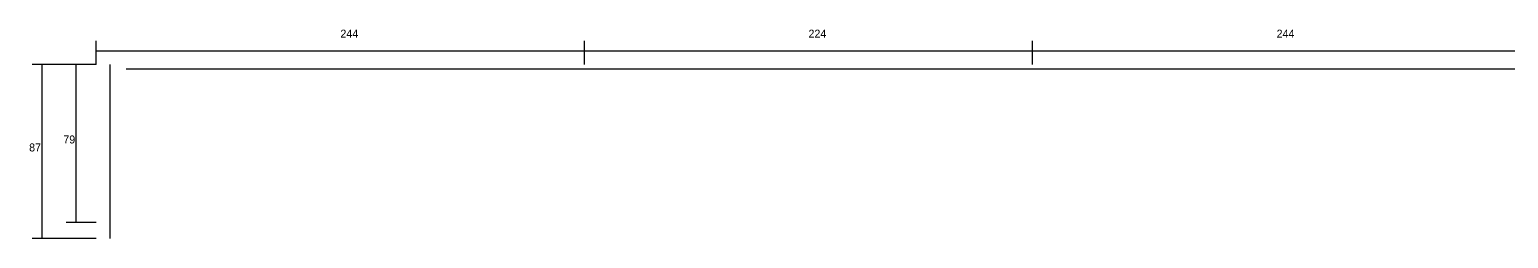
# Model space of a CAD drawing. Header units: metres. Extents: x -10353 to -7596, y 9675 to 10974.
# Drawn here: x -10353 to -9614, y 9719 to 9823 of the extents above; entities that cross this region are included whole.
import ezdxf

# ---------------------------------------------------------------- set-up
doc = ezdxf.new("R2010")
doc.units = ezdxf.units.M
doc.layers.add('COTA', color=241, linetype='Continuous')
doc.layers.add('SARR_2.2x7', color=40, linetype='Continuous')

msp = doc.modelspace()

# ---------------------------------------------------------------- linework, layer by layer
at = {"layer": 'COTA'}
for p, q in [((-10319.8, 9805.8), (-10319.8, 9817.7)), ((-10075.8, 9805.8), (-10075.8, 9817.7)), ((-10075.8, 9805.8), (-10075.8, 9817.7)), ((-9851.8, 9805.8), (-9851.8, 9817.7)), ((-9851.8, 9805.8), (-9851.8, 9817.7)), ((-10319.8, 9812.7), (-10075.8, 9812.7)), ((-10075.8, 9812.7), (-9851.8, 9812.7)), ((-9851.8, 9812.7), (-9607.8, 9812.7)), ((-10319.8, 9805.8), (-10351.9, 9805.8)), ((-10346.9, 9718.8), (-10346.9, 9805.8)), ((-10319.8, 9805.8), (-10334.8, 9805.8)), ((-10329.8, 9726.8), (-10329.8, 9805.8)), ((-10319.8, 9726.8), (-10334.8, 9726.8)), ((-10319.8, 9718.8), (-10351.9, 9718.8))]:
    msp.add_line(p, q, dxfattribs=at)
at = {"layer": 'SARR_2.2x7'}
for p, q in [((-10312.8, 9718.8), (-10312.8, 9805.8)), ((-10304.8, 9803.6), (-10075.8, 9803.6)), ((-10075.8, 9803.6), (-9851.8, 9803.6)), ((-9851.8, 9803.6), (-9607.8, 9803.6))]:
    msp.add_line(p, q, dxfattribs=at)

# ---------------------------------------------------------------- texts
at = {"layer": 'COTA'}
for s, p in [('244', (-10197.8, 9819.2)), ('224', (-9963.8, 9819.2)), ('244', (-9729.8, 9819.2)), ('87', (-10353.4, 9762.3)), ('79', (-10336.3, 9766.3))]:
    msp.add_text(s, height=4, dxfattribs=at).set_placement(p)

doc.saveas('drawing.dxf')
